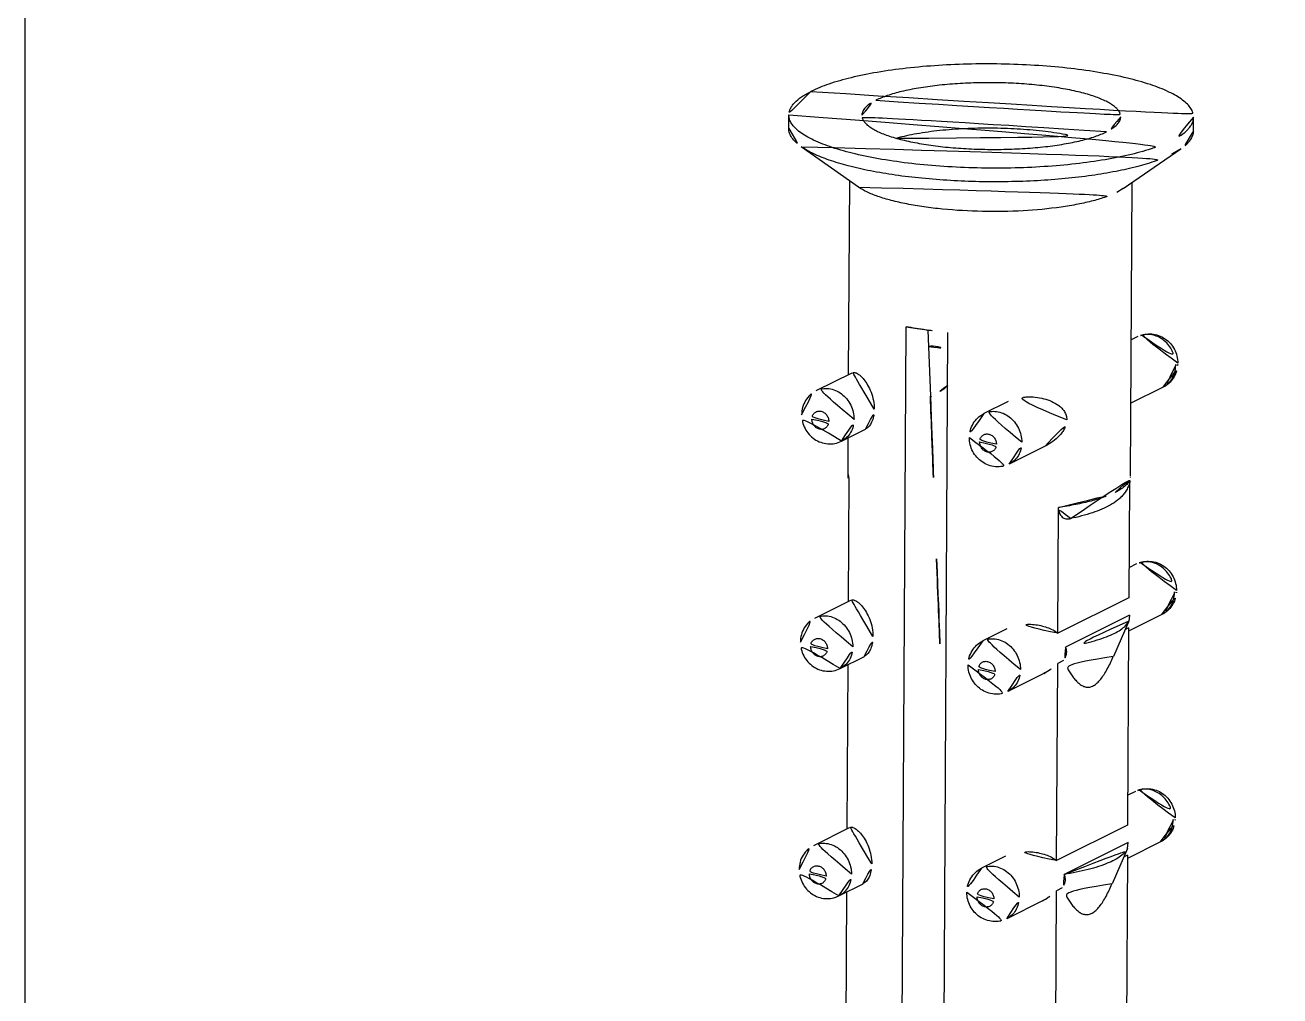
# Model space of a CAD drawing. Extents: x 16296660632 to 16296679688, y -37409620961 to -37409616551.
# Drawn here: x 16296678870.22 to 16296678896.88, y -37409618214.9 to -37409618194.27 of the extents above; entities that cross this region are included whole.
import ezdxf

# ---------------------------------------------------------------- set-up
doc = ezdxf.new("R2010")
doc.units = 0
doc.header["$LTSCALE"] = 10
doc.header["$MEASUREMENT"] = 0
doc.layers.get('0').update_dxf_attribs({"linetype": 'CONTINUOUS'})
doc.layers.add('02___PRT_ALL_AXES', color=7, linetype='CONTINUOUS')

msp = doc.modelspace()

# ---------------------------------------------------------------- linework, layer by layer
at = {"color": 7, "linetype": 'Continuous'}
for p, q in [((16296678888.76742, -37409618229.954567), (16296678888.931959, -37409618200.677437)), ((16296678889.396561, -37409618200.75206), (16296678889.44961, -37409618202.156441)), ((16296678889.658251, -37409618230.076271), (16296678889.82279, -37409618200.799133)), ((16296678887.700069, -37409618203.818047), (16296678887.71957, -37409618203.907249)), ((16296678893.699961, -37409618203.852501), (16296678893.69997, -37409618203.851768)), ((16296678893.67728, -37409618206.8078), (16296678892.32143, -37409618207.485527)), ((16296678893.662571, -37409618206.931252), (16296678893.337391, -37409618207.682632)), ((16296678893.67728, -37409618206.8078), (16296678893.66255, -37409618206.931419)), ((16296678893.661831, -37409618207.078377), (16296678893.58152, -37409618207.11853)), ((16296678892.27549, -37409618207.771362), (16296678892.155109, -37409618207.831543)), ((16296678893.650129, -37409618211.639008), (16296678892.294279, -37409618212.316742)), ((16296678893.63542, -37409618211.762466), (16296678893.31024, -37409618212.51384)), ((16296678893.635401, -37409618211.762627), (16296678893.650129, -37409618211.639008)), ((16296678893.63468, -37409618211.909599), (16296678893.554371, -37409618211.949753)), ((16296678892.248329, -37409618212.602577), (16296678892.12796, -37409618212.66275))]:
    msp.add_line(p, q, dxfattribs=at)
msp.add_lwpolyline([(16296678923.53351, -37409618236.763138), (16296678870.21714, -37409618236.763138), (16296678870.21714, -37409618154.423431), (16296678923.53351, -37409618154.423431)], close=True)
for centre, radius, start, end in [((16296678894.05932, -37409618201.288933), 0.447859, 105.0907784, 116.5407124), ((16296678894.02944, -37409618201.494537), 0.632541, 359.6900716, 3.3253834), ((16296678894.10117, -37409618201.448112), 0.604471, 354.7316924, 359.6765207), ((16296678893.498529, -37409618203.850563), 0.201441, 350.7530369, 359.4483311), ((16296680865.86788, -37409618129.332687), 1977.757652, 182.210250721, 182.346745411), ((16296678894.032169, -37409618206.120132), 0.447859, 105.0907784, 116.5407124), ((16296678894.002291, -37409618206.325737), 0.632541, 359.6900716, 3.3253834), ((16296678894.074011, -37409618206.27932), 0.604471, 354.7316924, 359.6765207), ((16296678894.00502, -37409618210.951347), 0.447859, 105.0907784, 116.5407124), ((16296678893.97513, -37409618211.156952), 0.632541, 359.6900716, 3.3253834), ((16296678894.04686, -37409618211.110527), 0.604471, 354.7316924, 359.6765207)]:
    msp.add_arc(centre, radius, start, end, dxfattribs=at)
for points, knots in [([(16296678888.293119, -37409618195.866943), (16296678888.37101, -37409618195.828003), (16296678888.55048, -37409618195.757294), (16296678888.85252, -37409618195.672821), (16296678889.20647, -37409618195.602188), (16296678889.60268, -37409618195.547478), (16296678890.03039, -37409618195.510353), (16296678890.4778, -37409618195.491898), (16296678890.93256, -37409618195.492683), (16296678891.382059, -37409618195.512657), (16296678891.8139, -37409618195.551277), (16296678892.216141, -37409618195.607391), (16296678892.577829, -37409618195.679314), (16296678892.889099, -37409618195.764954), (16296678893.11117, -37409618195.849648), (16296678893.25522, -37409618195.924728), (16296678893.339861, -37409618195.979767), (16296678893.406851, -37409618196.036507), (16296678893.455811, -37409618196.094933), (16296678893.486099, -37409618196.155167), (16296678893.49297, -37409618196.197151), (16296678893.492861, -37409618196.217087)], [0, 0, 0, 0, 0.047875552, 0.105682441, 0.172286466, 0.246166262, 0.32549361, 0.408250515, 0.492298473, 0.575455552, 0.655569983, 0.730594545, 0.798663888, 0.858182694, 0.907945264, 0.92896365, 0.947396828, 0.963346738, 0.977068785, 0.989033275, 1, 1, 1, 1]), ([(16296678887.992979, -37409618196.186096), (16296678887.993139, -37409618196.1577), (16296678888.009029, -37409618196.095787), (16296678888.07173, -37409618196.012589), (16296678888.168989, -37409618195.934227), (16296678888.248421, -37409618195.889282), (16296678888.293119, -37409618195.866943)], [0, 0, 0, 0, 0.186145526, 0.403764732, 0.672393075, 1, 1, 1, 1]), ([(16296678893.192711, -37409618196.536247), (16296678893.11483, -37409618196.575188), (16296678892.93536, -37409618196.645897), (16296678892.63332, -37409618196.73037), (16296678892.27936, -37409618196.80101), (16296678891.88316, -37409618196.855721), (16296678891.455441, -37409618196.892853), (16296678891.00803, -37409618196.911301), (16296678890.55328, -37409618196.910507), (16296678890.103781, -37409618196.890533), (16296678889.67194, -37409618196.851913), (16296678889.269699, -37409618196.795799), (16296678888.908001, -37409618196.723877), (16296678888.596741, -37409618196.638237), (16296678888.37467, -37409618196.553543), (16296678888.23061, -37409618196.47847), (16296678888.145969, -37409618196.423431), (16296678888.078991, -37409618196.366676), (16296678888.030029, -37409618196.308273), (16296678887.999741, -37409618196.248032), (16296678887.992861, -37409618196.206039), (16296678887.992979, -37409618196.186096)], [0, 0, 0, 0, 0.047875552, 0.105682441, 0.172286466, 0.246166262, 0.32549361, 0.408250515, 0.492298473, 0.575455552, 0.655569983, 0.730594545, 0.798663888, 0.858182694, 0.907945264, 0.92896365, 0.947396828, 0.963346738, 0.977068785, 0.989033275, 1, 1, 1, 1]), ([(16296678893.492861, -37409618196.217087), (16296678893.492701, -37409618196.245491), (16296678893.47681, -37409618196.307404), (16296678893.41411, -37409618196.39061), (16296678893.316851, -37409618196.468964), (16296678893.23741, -37409618196.513924), (16296678893.192711, -37409618196.536247)], [0, 0, 0, 0, 0.186145526, 0.403764732, 0.672393075, 1, 1, 1, 1]), ([(16296678888.73522, -37409618196.671783), (16296678888.874769, -37409618196.634338), (16296678889.177691, -37409618196.570534), (16296678889.661289, -37409618196.505127), (16296678890.18918, -37409618196.465927), (16296678890.73962, -37409618196.454689), (16296678891.28998, -37409618196.471931), (16296678891.817631, -37409618196.516876), (16296678892.30084, -37409618196.58754), (16296678892.60334, -37409618196.654633), (16296678892.74264, -37409618196.693604)], [0, 0, 0, 0, 0.10723184, 0.229384911, 0.361946773, 0.499860382, 0.637792109, 0.770408355, 0.892646223, 1, 1, 1, 1]), ([(16296678888.931959, -37409618200.677437), (16296678889.07329, -37409618200.705231), (16296678889.369419, -37409618200.753288), (16296678889.667601, -37409618200.785767), (16296678889.82279, -37409618200.799133)], [0, 0, 0, 0, 0.480442195, 1, 1, 1, 1]), ([(16296678894.705629, -37409618201.45153), (16296678894.70591, -37409618201.400917), (16296678894.693729, -37409618201.29908), (16296678894.63936, -37409618201.15554), (16296678894.552271, -37409618201.029083), (16296678894.43749, -37409618200.927544), (16296678894.30146, -37409618200.85778), (16296678894.152399, -37409618200.825272), (16296678894.00037, -37409618200.833267), (16296678893.904011, -37409618200.86586), (16296678893.8592, -37409618200.888252)], [0, 0, 0, 0, 0.125412163, 0.251172451, 0.376846193, 0.502210914, 0.627115299, 0.751613101, 0.875868664, 1, 1, 1, 1]), ([(16296678893.94272, -37409618200.856506), (16296678893.981871, -37409618200.845947), (16296678894.06452, -37409618200.835274), (16296678894.190029, -37409618200.851593), (16296678894.311769, -37409618200.898743), (16296678894.46142, -37409618200.999603), (16296678894.60569, -37409618201.184174), (16296678894.655621, -37409618201.366386), (16296678894.66091, -37409618201.45784)], [0, 0, 0, 0, 0.114836293, 0.232872755, 0.355002748, 0.481207114, 0.740522847, 1, 1, 1, 1]), ([(16296678894.395729, -37409618201.961617), (16296678894.438459, -37409618201.940269), (16296678894.518709, -37409618201.886017), (16296678894.6138, -37409618201.776543), (16296678894.678329, -37409618201.6464), (16296678894.698669, -37409618201.551483), (16296678894.703079, -37409618201.503616)], [0, 0, 0, 0, 0.24938222, 0.499005027, 0.74905058, 1, 1, 1, 1]), ([(16296678894.66197, -37409618201.497963), (16296678894.66169, -37409618201.547157), (16296678894.649719, -37409618201.644173), (16296678894.596359, -37409618201.777893), (16296678894.51096, -37409618201.888443), (16296678894.43576, -37409618201.941597), (16296678894.395729, -37409618201.961617)], [0, 0, 0, 0, 0.26305497, 0.516337838, 0.760764768, 1, 1, 1, 1]), ([(16296678886.71504, -37409618202.54657), (16296678886.71534, -37409618202.494171), (16296678886.729561, -37409618202.389076), (16296678886.791821, -37409618202.243187), (16296678886.891411, -37409618202.120041), (16296678886.97838, -37409618202.059753), (16296678887.02494, -37409618202.036484)], [0, 0, 0, 0, 0.250995241, 0.50113091, 0.750689667, 1, 1, 1, 1]), ([(16296678887.827709, -37409618202.646179), (16296678887.82799, -37409618202.594803), (16296678887.81579, -37409618202.490707), (16296678887.76248, -37409618202.342789), (16296678887.67746, -37409618202.210327), (16296678887.566351, -37409618202.102226), (16296678887.4363, -37409618202.02581), (16296678887.295731, -37409618201.98658), (16296678887.15427, -37409618201.987808), (16296678887.065439, -37409618202.016228), (16296678887.02494, -37409618202.036484)], [0, 0, 0, 0, 0.129451959, 0.261224906, 0.393027892, 0.522644409, 0.648310085, 0.769235401, 0.885888901, 1, 1, 1, 1]), ([(16296678889.44961, -37409618202.156441), (16296678889.46051, -37409618202.444382), (16296678889.50423, -37409618203.595932), (16296678889.548321, -37409618204.747467), (16296678889.581739, -37409618205.611053)], [0, 0, 0, 0, 0.250045396, 1, 1, 1, 1]), ([(16296678887.56147, -37409618203.109848), (16296678887.51667, -37409618203.13224), (16296678887.4203, -37409618203.164841), (16296678887.268259, -37409618203.172821), (16296678887.119181, -37409618203.140297), (16296678886.983141, -37409618203.070541), (16296678886.868361, -37409618202.968979), (16296678886.78129, -37409618202.842506), (16296678886.72694, -37409618202.698997), (16296678886.71476, -37409618202.597183), (16296678886.71504, -37409618202.54657)], [0, 0, 0, 0, 0.124126653, 0.248392657, 0.372910641, 0.497833568, 0.623206885, 0.748876612, 0.874606125, 1, 1, 1, 1]), ([(16296678886.933319, -37409618202.639664), (16296678886.93318, -37409618202.665298), (16296678886.942459, -37409618202.717346), (16296678886.98089, -37409618202.785667), (16296678887.03874, -37409618202.836517), (16296678887.10836, -37409618202.862053), (16296678887.179831, -37409618202.857109), (16296678887.240919, -37409618202.821152), (16296678887.280781, -37409618202.760986), (16296678887.28952, -37409618202.712807), (16296678887.28965, -37409618202.688332)], [0, 0, 0, 0, 0.13221819, 0.266285748, 0.397098632, 0.521213565, 0.638908393, 0.75451196, 0.873786294, 1, 1, 1, 1]), ([(16296678887.28965, -37409618202.688332), (16296678887.289801, -37409618202.662689), (16296678887.28051, -37409618202.610626), (16296678887.242081, -37409618202.542313), (16296678887.184231, -37409618202.49147), (16296678887.114611, -37409618202.465942), (16296678887.04314, -37409618202.470879), (16296678886.982059, -37409618202.506844), (16296678886.94219, -37409618202.567001), (16296678886.93346, -37409618202.615173), (16296678886.933319, -37409618202.639664)], [0, 0, 0, 0, 0.13222119, 0.266287333, 0.39709956, 0.521213518, 0.638907507, 0.754510424, 0.873783701, 1, 1, 1, 1]), ([(16296678887.56147, -37409618203.10984), (16296678887.60149, -37409618203.089828), (16296678887.676689, -37409618203.036667), (16296678887.762091, -37409618202.926102), (16296678887.81546, -37409618202.792389), (16296678887.827431, -37409618202.695381), (16296678887.827709, -37409618202.646179)], [0, 0, 0, 0, 0.239235232, 0.483662162, 0.73694503, 1, 1, 1, 1]), ([(16296678890.58828, -37409618202.523247), (16296678890.541719, -37409618202.546516), (16296678890.45475, -37409618202.606819), (16296678890.355169, -37409618202.729958), (16296678890.2929, -37409618202.875847), (16296678890.278681, -37409618202.980949), (16296678890.278379, -37409618203.033348)], [0, 0, 0, 0, 0.249297278, 0.498857891, 0.749003889, 1, 1, 1, 1]), ([(16296678891.391041, -37409618203.132957), (16296678891.391331, -37409618203.081581), (16296678891.379129, -37409618202.977493), (16296678891.325821, -37409618202.829567), (16296678891.240801, -37409618202.697113), (16296678891.12969, -37409618202.589012), (16296678890.99964, -37409618202.512589), (16296678890.85907, -37409618202.473358), (16296678890.717609, -37409618202.474586), (16296678890.62878, -37409618202.503014), (16296678890.58828, -37409618202.523247)], [0, 0, 0, 0, 0.129451958, 0.261224906, 0.393027891, 0.522644409, 0.648310085, 0.769235401, 0.885888901, 1, 1, 1, 1]), ([(16296678890.852989, -37409618203.17511), (16296678890.85314, -37409618203.149467), (16296678890.843849, -37409618203.097412), (16296678890.80542, -37409618203.029091), (16296678890.74757, -37409618202.978249), (16296678890.67795, -37409618202.952721), (16296678890.60648, -37409618202.957657), (16296678890.545389, -37409618202.993607), (16296678890.505529, -37409618203.053772), (16296678890.496799, -37409618203.101952), (16296678890.49666, -37409618203.126427)], [0, 0, 0, 0, 0.132221257, 0.26628734, 0.397099522, 0.521213448, 0.638907473, 0.75451043, 0.873783761, 1, 1, 1, 1]), ([(16296678890.278379, -37409618203.033348), (16296678890.278099, -37409618203.083961), (16296678890.290291, -37409618203.185799), (16296678890.34465, -37409618203.329338), (16296678890.431749, -37409618203.455803), (16296678890.54652, -37409618203.557343), (16296678890.68255, -37409618203.627098), (16296678890.83161, -37409618203.659599), (16296678890.983641, -37409618203.651611), (16296678891.08, -37409618203.619019), (16296678891.124809, -37409618203.596626)], [0, 0, 0, 0, 0.125412162, 0.251172451, 0.376846193, 0.502210914, 0.627115299, 0.751613101, 0.875868664, 1, 1, 1, 1]), ([(16296678890.49666, -37409618203.126427), (16296678890.49651, -37409618203.152077), (16296678890.5058, -37409618203.204132), (16296678890.54423, -37409618203.272453), (16296678890.602079, -37409618203.323303), (16296678890.6717, -37409618203.348824), (16296678890.74317, -37409618203.343887), (16296678890.80426, -37409618203.30793), (16296678890.84412, -37409618203.247757), (16296678890.85285, -37409618203.199577), (16296678890.852989, -37409618203.17511)], [0, 0, 0, 0, 0.132218383, 0.26628557, 0.397098539, 0.521213399, 0.638908307, 0.754511804, 0.873786469, 1, 1, 1, 1]), ([(16296678891.124809, -37409618203.596619), (16296678891.164829, -37409618203.576607), (16296678891.24003, -37409618203.523453), (16296678891.32543, -37409618203.41288), (16296678891.378799, -37409618203.279167), (16296678891.39077, -37409618203.182159), (16296678891.391041, -37409618203.132957)], [0, 0, 0, 0, 0.239235232, 0.483662162, 0.73694503, 1, 1, 1, 1]), ([(16296678887.700069, -37409618203.818047), (16296678887.700001, -37409618203.830551), (16296678887.701321, -37409618203.880127), (16296678887.709181, -37409618203.929512), (16296678887.71841, -37409618203.965424)], [0, 0, 0, 0, 0.252143014, 1, 1, 1, 1]), ([(16296678892.426559, -37409618204.753761), (16296678892.584921, -37409618204.721237), (16296678892.81152, -37409618204.664642), (16296678893.091619, -37409618204.560448), (16296678893.27136, -37409618204.473297), (16296678893.40493, -37409618204.385094), (16296678893.499269, -37409618204.302292), (16296678893.563391, -37409618204.23101), (16296678893.619061, -37409618204.149712), (16296678893.66357, -37409618204.058571), (16296678893.692869, -37409618203.95816), (16296678893.69977, -37409618203.88765), (16296678893.69997, -37409618203.851768)], [0, 0, 0, 0, 0.288312346, 0.415172977, 0.532420101, 0.643891525, 0.699359369, 0.755882774, 0.814419349, 0.874526973, 0.936014721, 1, 1, 1, 1]), ([(16296678893.37252, -37409618204.199997), (16296678893.41749, -37409618204.177521), (16296678893.498159, -37409618204.132278), (16296678893.599079, -37409618204.054459), (16296678893.66828, -37409618203.972878), (16296678893.69265, -37409618203.91188), (16296678893.697359, -37409618203.882927)], [0, 0, 0, 0, 0.321918083, 0.590635956, 0.812163078, 1, 1, 1, 1]), ([(16296678892.17374, -37409618204.515717), (16296678892.296049, -37409618204.498596), (16296678892.52803, -37409618204.460632), (16296678892.85277, -37409618204.388268), (16296678893.131981, -37409618204.30468), (16296678893.298969, -37409618204.236763), (16296678893.37252, -37409618204.199997)], [0, 0, 0, 0, 0.297801306, 0.56655152, 0.801708571, 1, 1, 1, 1]), ([(16296678892.426531, -37409618204.753777), (16296678892.399969, -37409618204.759247), (16296678892.35894, -37409618204.763412), (16296678892.30518, -37409618204.753754), (16296678892.26606, -37409618204.736473), (16296678892.229601, -37409618204.70591), (16296678892.19874, -37409618204.658791), (16296678892.17775, -37409618204.593452), (16296678892.17359, -37409618204.543243), (16296678892.17374, -37409618204.515717)], [0, 0, 0, 0, 0.1974708, 0.29464256, 0.394971035, 0.505331411, 0.636214856, 0.799643005, 1, 1, 1, 1]), ([(16296678894.67848, -37409618206.282738), (16296678894.678761, -37409618206.232132), (16296678894.666571, -37409618206.130287), (16296678894.612209, -37409618205.986763), (16296678894.52511, -37409618205.860291), (16296678894.410339, -37409618205.758743), (16296678894.274309, -37409618205.689003), (16296678894.12525, -37409618205.656487), (16296678893.973221, -37409618205.664467), (16296678893.87685, -37409618205.697067), (16296678893.83205, -37409618205.719467)], [0, 0, 0, 0, 0.125412163, 0.251172451, 0.376846193, 0.502210914, 0.627115299, 0.751613101, 0.875868664, 1, 1, 1, 1]), ([(16296678893.915569, -37409618205.687721), (16296678893.95471, -37409618205.67717), (16296678894.037371, -37409618205.666473), (16296678894.16287, -37409618205.6828), (16296678894.284611, -37409618205.729942), (16296678894.434271, -37409618205.830811), (16296678894.578541, -37409618206.015381), (16296678894.62846, -37409618206.197601), (16296678894.63376, -37409618206.289047)], [0, 0, 0, 0, 0.114836293, 0.232872755, 0.355002748, 0.481207114, 0.740522847, 1, 1, 1, 1]), ([(16296678894.36858, -37409618206.792839), (16296678894.41131, -37409618206.771477), (16296678894.49156, -37409618206.717232), (16296678894.586651, -37409618206.60775), (16296678894.65118, -37409618206.477608), (16296678894.67152, -37409618206.382683), (16296678894.67593, -37409618206.334824)], [0, 0, 0, 0, 0.24938222, 0.499005027, 0.74905058, 1, 1, 1, 1]), ([(16296678894.634821, -37409618206.32917), (16296678894.634541, -37409618206.378372), (16296678894.62257, -37409618206.47538), (16296678894.56921, -37409618206.609093), (16296678894.483801, -37409618206.719658), (16296678894.408609, -37409618206.77282), (16296678894.36858, -37409618206.792831)], [0, 0, 0, 0, 0.26305497, 0.516337838, 0.760764768, 1, 1, 1, 1]), ([(16296678886.687889, -37409618207.377777), (16296678886.68819, -37409618207.325394), (16296678886.70241, -37409618207.220291), (16296678886.764669, -37409618207.074387), (16296678886.86426, -37409618206.951248), (16296678886.951229, -37409618206.890953), (16296678886.997789, -37409618206.867683)], [0, 0, 0, 0, 0.250995241, 0.50113091, 0.750689667, 1, 1, 1, 1]), ([(16296678887.80055, -37409618207.477386), (16296678887.80084, -37409618207.42601), (16296678887.788639, -37409618207.321922), (16296678887.735319, -37409618207.174004), (16296678887.650311, -37409618207.041542), (16296678887.5392, -37409618206.933441), (16296678887.409149, -37409618206.857033), (16296678887.268579, -37409618206.817787), (16296678887.127119, -37409618206.819023), (16296678887.03829, -37409618206.847427), (16296678886.997789, -37409618206.867691)], [0, 0, 0, 0, 0.129451959, 0.261224906, 0.393027892, 0.522644409, 0.648310085, 0.769235401, 0.885888901, 1, 1, 1, 1]), ([(16296678893.662479, -37409618206.931419), (16296678893.64925, -37409618206.961967), (16296678893.60643, -37409618207.023773), (16296678893.513069, -37409618207.104469), (16296678893.386841, -37409618207.181534), (16296678893.22876, -37409618207.254333), (16296678893.040319, -37409618207.32222), (16296678892.736879, -37409618207.409142), (16296678892.49251, -37409618207.457672), (16296678892.32143, -37409618207.485527)], [0, 0, 0, 0, 0.067093248, 0.148631885, 0.247367668, 0.364164632, 0.498855896, 0.650665362, 1, 1, 1, 1]), ([(16296678887.534321, -37409618207.941063), (16296678887.489519, -37409618207.963463), (16296678887.39315, -37409618207.996048), (16296678887.24111, -37409618208.004044), (16296678887.09203, -37409618207.971519), (16296678886.95599, -37409618207.901749), (16296678886.841209, -37409618207.800194), (16296678886.754141, -37409618207.673721), (16296678886.699789, -37409618207.530197), (16296678886.687611, -37409618207.428383), (16296678886.687889, -37409618207.377777)], [0, 0, 0, 0, 0.124126653, 0.248392657, 0.372910641, 0.497833568, 0.623206885, 0.748876612, 0.874606125, 1, 1, 1, 1]), ([(16296678886.90617, -37409618207.470863), (16296678886.906019, -37409618207.496513), (16296678886.91531, -37409618207.548561), (16296678886.953739, -37409618207.616882), (16296678887.011589, -37409618207.667717), (16296678887.081209, -37409618207.69326), (16296678887.152679, -37409618207.688316), (16296678887.21376, -37409618207.652359), (16296678887.25363, -37409618207.592201), (16296678887.26236, -37409618207.544022), (16296678887.262501, -37409618207.519539)], [0, 0, 0, 0, 0.132221131, 0.266287173, 0.397099323, 0.521213199, 0.638907094, 0.754510036, 0.873782984, 1, 1, 1, 1]), ([(16296678887.262501, -37409618207.519539), (16296678887.26265, -37409618207.493896), (16296678887.253361, -37409618207.441841), (16296678887.21493, -37409618207.373528), (16296678887.15708, -37409618207.322678), (16296678887.08746, -37409618207.29715), (16296678887.015989, -37409618207.302094), (16296678886.954901, -37409618207.338043), (16296678886.915039, -37409618207.398209), (16296678886.906309, -37409618207.446388), (16296678886.90617, -37409618207.470863)], [0, 0, 0, 0, 0.13222119, 0.266287333, 0.39709956, 0.521213518, 0.638907507, 0.754510424, 0.873783701, 1, 1, 1, 1]), ([(16296678890.561119, -37409618207.354462), (16296678890.51457, -37409618207.377731), (16296678890.427601, -37409618207.438026), (16296678890.328011, -37409618207.561157), (16296678890.265751, -37409618207.707069), (16296678890.25153, -37409618207.812157), (16296678890.25123, -37409618207.864563)], [0, 0, 0, 0, 0.249297278, 0.498857891, 0.749003889, 1, 1, 1, 1]), ([(16296678891.36389, -37409618207.964157), (16296678891.36418, -37409618207.912788), (16296678891.35198, -37409618207.808701), (16296678891.29866, -37409618207.660767), (16296678891.21365, -37409618207.52832), (16296678891.102539, -37409618207.420219), (16296678890.97249, -37409618207.343803), (16296678890.831921, -37409618207.304573), (16296678890.69046, -37409618207.305794), (16296678890.601629, -37409618207.334213), (16296678890.561131, -37409618207.354469)], [0, 0, 0, 0, 0.129451958, 0.261224906, 0.393027891, 0.522644409, 0.648310085, 0.769235401, 0.885888901, 1, 1, 1, 1]), ([(16296678892.32143, -37409618207.485527), (16296678892.330629, -37409618207.50502), (16296678892.345369, -37409618207.548073), (16296678892.34815, -37409618207.620949), (16296678892.324921, -37409618207.699173), (16296678892.294029, -37409618207.747673), (16296678892.27549, -37409618207.771362)], [0, 0, 0, 0, 0.211627653, 0.441487896, 0.704516923, 1, 1, 1, 1]), ([(16296678887.534321, -37409618207.941048), (16296678887.574341, -37409618207.921043), (16296678887.64954, -37409618207.867867), (16296678887.73494, -37409618207.757317), (16296678887.788309, -37409618207.623596), (16296678887.80028, -37409618207.526604), (16296678887.80055, -37409618207.477386)], [0, 0, 0, 0, 0.239235232, 0.483662162, 0.73694503, 1, 1, 1, 1]), ([(16296678893.335251, -37409618207.687592), (16296678893.29673, -37409618207.776672), (16296678893.236349, -37409618207.905502), (16296678893.143669, -37409618208.063957), (16296678893.07239, -37409618208.164963), (16296678892.997681, -37409618208.247009), (16296678892.919701, -37409618208.305817), (16296678892.838921, -37409618208.337402), (16296678892.7586, -37409618208.338638), (16296678892.68359, -37409618208.313377), (16296678892.61459, -37409618208.268288), (16296678892.5502, -37409618208.208199), (16296678892.46718, -37409618208.109444), (16296678892.373211, -37409618207.963364), (16296678892.30764, -37409618207.837593), (16296678892.27549, -37409618207.771362)], [0, 0, 0, 0, 0.173087809, 0.253248541, 0.327149648, 0.39319113, 0.450410232, 0.499910326, 0.545212741, 0.590633428, 0.638989322, 0.691185098, 0.747191114, 0.868708797, 1, 1, 1, 1]), ([(16296678890.25123, -37409618207.864563), (16296678890.25095, -37409618207.915169), (16296678890.26313, -37409618208.017014), (16296678890.317499, -37409618208.160553), (16296678890.404591, -37409618208.28701), (16296678890.519369, -37409618208.388557), (16296678890.655399, -37409618208.458313), (16296678890.804461, -37409618208.490807), (16296678890.95649, -37409618208.482826), (16296678891.052851, -37409618208.450233), (16296678891.09766, -37409618208.427834)], [0, 0, 0, 0, 0.125412163, 0.251172451, 0.376846193, 0.502210914, 0.627115299, 0.751613101, 0.875868664, 1, 1, 1, 1]), ([(16296678890.469509, -37409618207.957642), (16296678890.46936, -37409618207.983276), (16296678890.478649, -37409618208.035339), (16296678890.51708, -37409618208.103661), (16296678890.57493, -37409618208.154503), (16296678890.64455, -37409618208.180038), (16296678890.716021, -37409618208.175087), (16296678890.7771, -37409618208.139137), (16296678890.816971, -37409618208.078979), (16296678890.825701, -37409618208.0308), (16296678890.82584, -37409618208.006317)], [0, 0, 0, 0, 0.13222205, 0.266287787, 0.397099981, 0.521213768, 0.638907688, 0.75451057, 0.873783815, 1, 1, 1, 1]), ([(16296678890.82584, -37409618208.006317), (16296678890.825979, -37409618207.980667), (16296678890.81669, -37409618207.928619), (16296678890.778271, -37409618207.860313), (16296678890.720421, -37409618207.809464), (16296678890.650789, -37409618207.783928), (16296678890.579321, -37409618207.788857), (16296678890.51824, -37409618207.824821), (16296678890.47838, -37409618207.884987), (16296678890.469641, -37409618207.933167), (16296678890.469509, -37409618207.957642)], [0, 0, 0, 0, 0.132221257, 0.26628734, 0.397099522, 0.521213448, 0.638907473, 0.75451043, 0.873783761, 1, 1, 1, 1]), ([(16296678891.09766, -37409618208.427834), (16296678891.13768, -37409618208.407806), (16296678891.212879, -37409618208.354652), (16296678891.298281, -37409618208.244087), (16296678891.35165, -37409618208.110367), (16296678891.363621, -37409618208.013367), (16296678891.36389, -37409618207.964157)], [0, 0, 0, 0, 0.239235232, 0.483662162, 0.73694503, 1, 1, 1, 1]), ([(16296678894.651331, -37409618211.113953), (16296678894.651609, -37409618211.063339), (16296678894.63942, -37409618210.961487), (16296678894.58506, -37409618210.817963), (16296678894.497959, -37409618210.691498), (16296678894.38319, -37409618210.589951), (16296678894.24715, -37409618210.520203), (16296678894.098101, -37409618210.487694), (16296678893.94607, -37409618210.495682), (16296678893.849701, -37409618210.528267), (16296678893.804899, -37409618210.550667)], [0, 0, 0, 0, 0.125412163, 0.251172451, 0.376846193, 0.502210914, 0.627115299, 0.751613101, 0.875868664, 1, 1, 1, 1]), ([(16296678893.88842, -37409618210.518929), (16296678893.927561, -37409618210.508377), (16296678894.01022, -37409618210.497688), (16296678894.135719, -37409618210.514008), (16296678894.25746, -37409618210.561157), (16296678894.40712, -37409618210.662018), (16296678894.55139, -37409618210.846603), (16296678894.601311, -37409618211.028809), (16296678894.606609, -37409618211.120262)], [0, 0, 0, 0, 0.114836293, 0.232872755, 0.355002748, 0.481207114, 0.740522847, 1, 1, 1, 1]), ([(16296678894.341431, -37409618211.624046), (16296678894.384159, -37409618211.602692), (16296678894.464411, -37409618211.548439), (16296678894.5595, -37409618211.438957), (16296678894.624029, -37409618211.308823), (16296678894.644369, -37409618211.213898), (16296678894.648781, -37409618211.166031)], [0, 0, 0, 0, 0.24938222, 0.499005027, 0.74905058, 1, 1, 1, 1]), ([(16296678894.60767, -37409618211.160378), (16296678894.607389, -37409618211.209587), (16296678894.595421, -37409618211.306587), (16296678894.542061, -37409618211.440308), (16296678894.45665, -37409618211.550873), (16296678894.381451, -37409618211.604027), (16296678894.341431, -37409618211.624039)], [0, 0, 0, 0, 0.26305497, 0.516337838, 0.760764768, 1, 1, 1, 1]), ([(16296678886.66074, -37409618212.208992), (16296678886.661039, -37409618212.156593), (16296678886.675261, -37409618212.051498), (16296678886.73752, -37409618211.905609), (16296678886.837111, -37409618211.782463), (16296678886.92408, -37409618211.722168), (16296678886.970631, -37409618211.698891)], [0, 0, 0, 0, 0.250995241, 0.50113091, 0.750689667, 1, 1, 1, 1]), ([(16296678887.773399, -37409618212.308594), (16296678887.773689, -37409618212.257233), (16296678887.76149, -37409618212.15313), (16296678887.70817, -37409618212.005203), (16296678887.623159, -37409618211.872749), (16296678887.512051, -37409618211.764664), (16296678887.382, -37409618211.688232), (16296678887.24143, -37409618211.649002), (16296678887.09997, -37409618211.65023), (16296678887.011141, -37409618211.67865), (16296678886.97064, -37409618211.698898)], [0, 0, 0, 0, 0.129451959, 0.261224906, 0.393027892, 0.522644409, 0.648310085, 0.769235401, 0.885888901, 1, 1, 1, 1]), ([(16296678892.294279, -37409618212.316742), (16296678892.465361, -37409618212.288887), (16296678892.709721, -37409618212.240349), (16296678893.01317, -37409618212.153427), (16296678893.201611, -37409618212.085541), (16296678893.35969, -37409618212.012733), (16296678893.48592, -37409618211.935677), (16296678893.579281, -37409618211.854973), (16296678893.622101, -37409618211.793167), (16296678893.63533, -37409618211.762627)], [0, 0, 0, 0, 0.349334638, 0.501144104, 0.635835368, 0.752632332, 0.851368115, 0.932906752, 1, 1, 1, 1]), ([(16296678887.50717, -37409618212.77227), (16296678887.46236, -37409618212.794662), (16296678887.365999, -37409618212.827263), (16296678887.213949, -37409618212.835243), (16296678887.06488, -37409618212.802727), (16296678886.928841, -37409618212.732964), (16296678886.81406, -37409618212.631401), (16296678886.72699, -37409618212.504929), (16296678886.67263, -37409618212.36142), (16296678886.66046, -37409618212.259598), (16296678886.66074, -37409618212.208992)], [0, 0, 0, 0, 0.124126653, 0.248392657, 0.372910641, 0.497833568, 0.623206885, 0.748876612, 0.874606125, 1, 1, 1, 1]), ([(16296678887.23535, -37409618212.350754), (16296678887.235491, -37409618212.325111), (16296678887.2262, -37409618212.273048), (16296678887.18778, -37409618212.204727), (16296678887.129919, -37409618212.153893), (16296678887.060301, -37409618212.128357), (16296678886.988831, -37409618212.133301), (16296678886.92775, -37409618212.169258), (16296678886.88789, -37409618212.229424), (16296678886.87915, -37409618212.277603), (16296678886.879021, -37409618212.302078)], [0, 0, 0, 0, 0.13222119, 0.266287333, 0.39709956, 0.521213518, 0.638907507, 0.754510424, 0.873783701, 1, 1, 1, 1]), ([(16296678890.53397, -37409618212.185669), (16296678890.487419, -37409618212.208946), (16296678890.40045, -37409618212.269234), (16296678890.300859, -37409618212.39238), (16296678890.2386, -37409618212.538277), (16296678890.224369, -37409618212.643372), (16296678890.224079, -37409618212.69577)], [0, 0, 0, 0, 0.249297278, 0.498857891, 0.749003889, 1, 1, 1, 1]), ([(16296678891.33674, -37409618212.795372), (16296678891.33703, -37409618212.744003), (16296678891.324829, -37409618212.639908), (16296678891.271509, -37409618212.491982), (16296678891.186501, -37409618212.359528), (16296678891.07539, -37409618212.251427), (16296678890.945339, -37409618212.175011), (16296678890.80477, -37409618212.13578), (16296678890.663309, -37409618212.137009), (16296678890.57448, -37409618212.165428), (16296678890.533979, -37409618212.185677)], [0, 0, 0, 0, 0.129451958, 0.261224906, 0.393027891, 0.522644409, 0.648310085, 0.769235401, 0.885888901, 1, 1, 1, 1]), ([(16296678886.879021, -37409618212.302078), (16296678886.87887, -37409618212.327721), (16296678886.888161, -37409618212.379784), (16296678886.92659, -37409618212.44809), (16296678886.98444, -37409618212.498932), (16296678887.05406, -37409618212.524467), (16296678887.12553, -37409618212.519531), (16296678887.186609, -37409618212.483566), (16296678887.22648, -37409618212.423409), (16296678887.23521, -37409618212.375229), (16296678887.23535, -37409618212.350754)], [0, 0, 0, 0, 0.13222119, 0.266287333, 0.39709956, 0.521213518, 0.638907507, 0.754510424, 0.873783701, 1, 1, 1, 1]), ([(16296678887.50717, -37409618212.772263), (16296678887.54719, -37409618212.752243), (16296678887.622391, -37409618212.699089), (16296678887.70779, -37409618212.588516), (16296678887.76116, -37409618212.454811), (16296678887.77313, -37409618212.357803), (16296678887.773399, -37409618212.308594)], [0, 0, 0, 0, 0.239235232, 0.483662162, 0.73694503, 1, 1, 1, 1]), ([(16296678892.294279, -37409618212.316742), (16296678892.303471, -37409618212.336212), (16296678892.318199, -37409618212.379257), (16296678892.32102, -37409618212.452133), (16296678892.297779, -37409618212.530373), (16296678892.26687, -37409618212.578888), (16296678892.248329, -37409618212.602577)], [0, 0, 0, 0, 0.211465199, 0.441327156, 0.704593952, 1, 1, 1, 1]), ([(16296678893.3081, -37409618212.518806), (16296678893.269581, -37409618212.607887), (16296678893.2092, -37409618212.736717), (16296678893.11651, -37409618212.895172), (16296678893.045231, -37409618212.99617), (16296678892.97053, -37409618213.078217), (16296678892.89255, -37409618213.137032), (16296678892.811769, -37409618213.168617), (16296678892.731449, -37409618213.169853), (16296678892.656441, -37409618213.144577), (16296678892.58744, -37409618213.099503), (16296678892.52305, -37409618213.039413), (16296678892.440029, -37409618212.940651), (16296678892.34605, -37409618212.794563), (16296678892.280491, -37409618212.668793), (16296678892.248329, -37409618212.602577)], [0, 0, 0, 0, 0.173087809, 0.253248541, 0.327149648, 0.39319113, 0.450410232, 0.499910326, 0.545212741, 0.590633428, 0.638989322, 0.691185098, 0.747191114, 0.868708797, 1, 1, 1, 1]), ([(16296678890.224079, -37409618212.69577), (16296678890.223789, -37409618212.746384), (16296678890.235979, -37409618212.848221), (16296678890.29034, -37409618212.991753), (16296678890.377439, -37409618213.118217), (16296678890.49222, -37409618213.219757), (16296678890.62825, -37409618213.289513), (16296678890.777309, -37409618213.322021), (16296678890.92934, -37409618213.314034), (16296678891.0257, -37409618213.281441), (16296678891.070511, -37409618213.259048)], [0, 0, 0, 0, 0.125412162, 0.251172451, 0.376846193, 0.502210914, 0.627115299, 0.751613101, 0.875868664, 1, 1, 1, 1]), ([(16296678890.44236, -37409618212.788849), (16296678890.442209, -37409618212.814499), (16296678890.4515, -37409618212.866547), (16296678890.489929, -37409618212.934868), (16296678890.547779, -37409618212.98571), (16296678890.617399, -37409618213.011253), (16296678890.688869, -37409618213.00631), (16296678890.74995, -37409618212.970352), (16296678890.78982, -37409618212.910187), (16296678890.79855, -37409618212.862007), (16296678890.798691, -37409618212.837532)], [0, 0, 0, 0, 0.132221257, 0.26628734, 0.397099522, 0.521213448, 0.638907473, 0.75451043, 0.873783761, 1, 1, 1, 1]), ([(16296678890.798691, -37409618212.837532), (16296678890.79883, -37409618212.81189), (16296678890.789539, -37409618212.759827), (16296678890.75112, -37409618212.691513), (16296678890.69326, -37409618212.640671), (16296678890.62364, -37409618212.615143), (16296678890.55217, -37409618212.620079), (16296678890.491091, -37409618212.656036), (16296678890.451229, -37409618212.716187), (16296678890.44249, -37409618212.764374), (16296678890.44236, -37409618212.788849)], [0, 0, 0, 0, 0.132221257, 0.26628734, 0.397099522, 0.521213448, 0.638907473, 0.75451043, 0.873783761, 1, 1, 1, 1]), ([(16296678891.070499, -37409618213.259041), (16296678891.110531, -37409618213.239021), (16296678891.18573, -37409618213.18586), (16296678891.27113, -37409618213.075302), (16296678891.324499, -37409618212.941589), (16296678891.33646, -37409618212.844582), (16296678891.33674, -37409618212.795372)], [0, 0, 0, 0, 0.239235232, 0.483662162, 0.73694503, 1, 1, 1, 1])]:
    msp.add_open_spline(points, degree=3, knots=knots, dxfattribs=at)
at = {"layer": '02___PRT_ALL_AXES', "color": 7, "linetype": 'Continuous'}
for p, q in [((16296678886.44136, -37409618196.467308), (16296678886.442989, -37409618196.177429)), ((16296678895.04122, -37409618196.515633), (16296678895.04285, -37409618196.225761)), ((16296678887.9203, -37409618197.709679), (16296678886.70565, -37409618196.852623)), ((16296678893.54841, -37409618197.74131), (16296678894.77261, -37409618196.897957)), ((16296678894.77261, -37409618196.897957), (16296678894.57188, -37409618197.014763)), ((16296678887.712009, -37409618201.693031), (16296678887.73513, -37409618197.579033)), ((16296678893.69997, -37409618203.851768), (16296678893.735029, -37409618197.612747)), ((16296678893.54841, -37409618197.74131), (16296678893.40836, -37409618197.822792)), ((16296678893.8592, -37409618200.888252), (16296678893.716221, -37409618200.959717)), ((16296678887.02494, -37409618202.036484), (16296678887.78771, -37409618201.655197)), ((16296678889.449989, -37409618202.165863), (16296678889.47044, -37409618202.155632)), ((16296678894.395729, -37409618201.961617), (16296678893.70866, -37409618202.305061)), ((16296678891.10092, -37409618202.266998), (16296678890.58828, -37409618202.523247)), ((16296678887.56147, -37409618203.109848), (16296678888.07427, -37409618202.853523)), ((16296678887.700069, -37409618203.818047), (16296678887.704451, -37409618203.038383)), ((16296678891.88756, -37409618203.215347), (16296678891.124809, -37409618203.596626)), ((16296678887.71957, -37409618203.907249), (16296678887.70492, -37409618206.514221)), ((16296678893.679331, -37409618203.965897), (16296678893.66544, -37409618206.437447)), ((16296678892.15871, -37409618207.190613), (16296678892.17374, -37409618204.515717)), ((16296678893.83205, -37409618205.719467), (16296678893.66901, -37409618205.800957)), ((16296678886.997789, -37409618206.867683), (16296678887.760571, -37409618206.486397)), ((16296678893.66544, -37409618206.437447), (16296678892.15871, -37409618207.190613)), ((16296678894.36858, -37409618206.792839), (16296678893.661449, -37409618207.146301)), ((16296678891.07369, -37409618207.098251), (16296678890.561119, -37409618207.354462)), ((16296678893.661831, -37409618207.078377), (16296678893.638281, -37409618211.268669)), ((16296678887.534321, -37409618207.941063), (16296678888.04701, -37409618207.684776)), ((16296678887.697359, -37409618207.859573), (16296678887.677759, -37409618211.345428)), ((16296678892.131559, -37409618212.021812), (16296678892.155109, -37409618207.831543)), ((16296678891.86043, -37409618208.046547), (16296678891.09766, -37409618208.427834)), ((16296678893.804899, -37409618210.550667), (16296678893.641859, -37409618210.632172)), ((16296678886.970631, -37409618211.698891), (16296678887.733419, -37409618211.317612)), ((16296678893.638281, -37409618211.268669), (16296678892.131559, -37409618212.021812)), ((16296678894.341431, -37409618211.624046), (16296678893.6343, -37409618211.977524)), ((16296678891.046539, -37409618211.929466), (16296678890.53397, -37409618212.185669)), ((16296678893.63468, -37409618211.909599), (16296678893.61113, -37409618216.099876)), ((16296678887.50717, -37409618212.77227), (16296678888.019859, -37409618212.515991)), ((16296678887.6702, -37409618212.690773), (16296678887.65061, -37409618216.176643)), ((16296678892.10441, -37409618216.853027), (16296678892.12796, -37409618212.66275)), ((16296678891.833281, -37409618212.877769), (16296678891.070511, -37409618213.259048))]:
    msp.add_line(p, q, dxfattribs=at)
for points, knots in [([(16296678886.912331, -37409618195.678307), (16296678887.034109, -37409618195.617439), (16296678887.314739, -37409618195.506866), (16296678887.78702, -37409618195.374786), (16296678888.340481, -37409618195.264343), (16296678888.959999, -37409618195.178787), (16296678889.62879, -37409618195.120743), (16296678890.328381, -37409618195.091881), (16296678891.03944, -37409618195.093102), (16296678891.74231, -37409618195.124359), (16296678892.41754, -37409618195.184753), (16296678893.046499, -37409618195.272476), (16296678893.612061, -37409618195.384933), (16296678894.098761, -37409618195.518837), (16296678894.445999, -37409618195.651283), (16296678894.671249, -37409618195.768677), (16296678894.8036, -37409618195.854729), (16296678894.90834, -37409618195.943466), (16296678894.9849, -37409618196.034813), (16296678895.032261, -37409618196.12899), (16296678895.042999, -37409618196.194649), (16296678895.04283, -37409618196.22583)], [0, 0, 0, 0, 0.047875552, 0.105682441, 0.172286466, 0.246166262, 0.32549361, 0.408250515, 0.492298473, 0.575455552, 0.655569983, 0.730594545, 0.798663888, 0.858182694, 0.907945264, 0.92896365, 0.947396828, 0.963346738, 0.977068785, 0.989033275, 1, 1, 1, 1]), ([(16296678886.912331, -37409618195.678307), (16296678886.84243, -37409618195.713249), (16296678886.718361, -37409618195.783493), (16296678886.585131, -37409618195.89064), (16296678886.51055, -37409618195.980186), (16296678886.472139, -37409618196.044952), (16296678886.44861, -37409618196.110764), (16296678886.44313, -37409618196.15554), (16296678886.44301, -37409618196.177361)], [0, 0, 0, 0, 0.327021374, 0.595169581, 0.709531086, 0.81308833, 0.908677352, 1, 1, 1, 1]), ([(16296678886.44301, -37409618196.177361), (16296678886.442829, -37409618196.208549), (16296678886.453581, -37409618196.2742), (16296678886.50094, -37409618196.368393), (16296678886.577499, -37409618196.459732), (16296678886.68224, -37409618196.548462), (16296678886.81459, -37409618196.634521), (16296678887.039829, -37409618196.751907), (16296678887.38707, -37409618196.884354), (16296678887.873779, -37409618197.018257), (16296678888.439341, -37409618197.130707), (16296678889.0683, -37409618197.218452), (16296678889.74353, -37409618197.278831), (16296678890.44639, -37409618197.310089), (16296678891.157459, -37409618197.31131), (16296678891.85705, -37409618197.282463), (16296678892.525841, -37409618197.224411), (16296678893.145361, -37409618197.138847), (16296678893.69882, -37409618197.028397), (16296678894.171089, -37409618196.896317), (16296678894.451719, -37409618196.785759), (16296678894.573509, -37409618196.724876)], [0, 0, 0, 0, 0.010966725, 0.022931215, 0.036653262, 0.052603172, 0.07103635, 0.092054736, 0.141817306, 0.201336112, 0.269405455, 0.344430017, 0.424544448, 0.507701527, 0.591749485, 0.67450639, 0.753833738, 0.827713534, 0.894317559, 0.952124448, 1, 1, 1, 1]), ([(16296678895.04283, -37409618196.22583), (16296678895.0427, -37409618196.247658), (16296678895.03722, -37409618196.292427), (16296678895.013691, -37409618196.358238), (16296678894.975281, -37409618196.422997), (16296678894.900709, -37409618196.51255), (16296678894.767481, -37409618196.619698), (16296678894.6434, -37409618196.689949), (16296678894.573509, -37409618196.724876)], [0, 0, 0, 0, 0.091322648, 0.186911669, 0.290468914, 0.404830419, 0.672978626, 1, 1, 1, 1]), ([(16296678886.44138, -37409618196.467308), (16296678886.4412, -37409618196.500397), (16296678886.45347, -37409618196.570457), (16296678886.506969, -37409618196.670219), (16296678886.592939, -37409618196.766617), (16296678886.66514, -37409618196.824043), (16296678886.70566, -37409618196.852623)], [0, 0, 0, 0, 0.205031678, 0.430850317, 0.69280398, 1, 1, 1, 1]), ([(16296678895.041201, -37409618196.515633), (16296678895.041019, -37409618196.548729), (16296678895.027969, -37409618196.618622), (16296678894.97337, -37409618196.717773), (16296678894.88632, -37409618196.813217), (16296678894.81344, -37409618196.869812), (16296678894.772579, -37409618196.897957)], [0, 0, 0, 0, 0.204978501, 0.430720612, 0.692642825, 1, 1, 1, 1]), ([(16296678886.70566, -37409618196.852623), (16296678886.78624, -37409618196.90947), (16296678886.9795, -37409618197.015953), (16296678887.315929, -37409618197.149246), (16296678887.72287, -37409618197.269791), (16296678888.19216, -37409618197.374802), (16296678888.71442, -37409618197.462013), (16296678889.483179, -37409618197.553787), (16296678890.49147, -37409618197.610657), (16296678891.509069, -37409618197.594597), (16296678892.30629, -37409618197.535431), (16296678892.86409, -37409618197.470207), (16296678893.37768, -37409618197.385101), (16296678893.836611, -37409618197.28199), (16296678894.23143, -37409618197.163139), (16296678894.46771, -37409618197.066833), (16296678894.57188, -37409618197.014763)], [0, 0, 0, 0, 0.036764204, 0.081807141, 0.134746461, 0.194816824, 0.260995282, 0.332068642, 0.483379437, 0.637104275, 0.71113424, 0.781344975, 0.846409165, 0.905141493, 0.956584097, 1, 1, 1, 1]), ([(16296678887.9203, -37409618197.709679), (16296678887.976509, -37409618197.749352), (16296678888.111361, -37409618197.823624), (16296678888.346069, -37409618197.916634), (16296678888.62998, -37409618198.000732), (16296678888.957399, -37409618198.073982), (16296678889.32177, -37409618198.134827), (16296678889.858101, -37409618198.198868), (16296678890.5616, -37409618198.238571), (16296678891.402821, -37409618198.225143), (16296678892.08021, -37409618198.163132), (16296678892.575199, -37409618198.081192), (16296678892.89539, -37409618198.009239), (16296678893.170839, -37409618197.926323), (16296678893.335699, -37409618197.859123), (16296678893.40836, -37409618197.822792)], [0, 0, 0, 0, 0.036767516, 0.081810204, 0.134749936, 0.194824445, 0.26100481, 0.332079068, 0.483395652, 0.637125736, 0.781337576, 0.846404173, 0.905137307, 0.956585436, 1, 1, 1, 1]), ([(16296678889.407511, -37409618201.095108), (16296678889.475809, -37409618201.090813), (16296678889.620211, -37409618201.096527), (16296678889.75926, -37409618201.146469), (16296678889.822029, -37409618201.187286)], [0, 0, 0, 0, 0.477501713, 1, 1, 1, 1]), ([(16296678888.25779, -37409618202.431198), (16296678888.258129, -37409618202.369087), (16296678888.24551, -37409618202.245148), (16296678888.195339, -37409618202.071709), (16296678888.124451, -37409618201.921898), (16296678888.04529, -37409618201.804359), (16296678887.9681, -37409618201.721024), (16296678887.90605, -37409618201.674522), (16296678887.8617, -37409618201.654411), (16296678887.83396, -37409618201.647507), (16296678887.80891, -37409618201.647362), (16296678887.793871, -37409618201.652046), (16296678887.787279, -37409618201.655403)], [0, 0, 0, 0, 0.18893117, 0.376116234, 0.546808373, 0.691114058, 0.805486661, 0.89118125, 0.924681345, 0.95303398, 0.977535423, 1, 1, 1, 1]), ([(16296678889.818489, -37409618201.9245), (16296678889.79146, -37409618201.950462), (16296678889.68445, -37409618202.040733), (16296678889.56188, -37409618202.110191), (16296678889.470381, -37409618202.155678)], [0, 0, 0, 0, 0.268314686, 1, 1, 1, 1]), ([(16296678892.346581, -37409618202.655319), (16296678892.34676, -37409618202.623619), (16296678892.337919, -37409618202.561447), (16296678892.29948, -37409618202.478256), (16296678892.24469, -37409618202.409248), (16296678892.157881, -37409618202.332947), (16296678892.029881, -37409618202.2603), (16296678891.85988, -37409618202.201973), (16296678891.676241, -37409618202.169487), (16296678891.417299, -37409618202.16304), (16296678891.21839, -37409618202.208344), (16296678891.09968, -37409618202.267632)], [0, 0, 0, 0, 0.064032378, 0.124563915, 0.182986521, 0.240724125, 0.357118649, 0.47736229, 0.602344146, 0.732014843, 1, 1, 1, 1]), ([(16296678888.072519, -37409618202.854393), (16296678888.13064, -37409618202.825394), (16296678888.20175, -37409618202.729141), (16296678888.248409, -37409618202.577164), (16296678888.2575, -37409618202.481712), (16296678888.25779, -37409618202.431198)], [0, 0, 0, 0, 0.406658984, 0.683746713, 1, 1, 1, 1]), ([(16296678891.88938, -37409618203.214447), (16296678891.944691, -37409618203.186684), (16296678892.05146, -37409618203.121933), (16296678892.16979, -37409618203.018967), (16296678892.25028, -37409618202.921623), (16296678892.317471, -37409618202.814079), (16296678892.34622, -37409618202.71862), (16296678892.346581, -37409618202.655319)], [0, 0, 0, 0, 0.246450856, 0.494856119, 0.620727925, 0.747907443, 1, 1, 1, 1]), ([(16296678888.230631, -37409618207.262413), (16296678888.23098, -37409618207.200317), (16296678888.218361, -37409618207.076393), (16296678888.168209, -37409618206.902977), (16296678888.09733, -37409618206.753181), (16296678888.01819, -37409618206.635643), (16296678887.94101, -37409618206.552277), (16296678887.87895, -37409618206.505783), (16296678887.83461, -37409618206.485641), (16296678887.80686, -37409618206.478729), (16296678887.781811, -37409618206.478569), (16296678887.766769, -37409618206.483253), (16296678887.76018, -37409618206.486603)], [0, 0, 0, 0, 0.188908674, 0.376073293, 0.54675457, 0.691061789, 0.805447283, 0.891159386, 0.924666629, 0.953027635, 0.977533432, 1, 1, 1, 1]), ([(16296678892.15871, -37409618207.190613), (16296678892.089939, -37409618207.136383), (16296678891.967991, -37409618207.075607), (16296678891.794491, -37409618207.026108), (16296678891.509081, -37409618206.979347), (16296678891.24873, -37409618207.010818), (16296678891.072531, -37409618207.098839)], [0, 0, 0, 0, 0.232176021, 0.353206422, 0.477864579, 1, 1, 1, 1]), ([(16296678888.04537, -37409618207.685593), (16296678888.103491, -37409618207.656593), (16296678888.174589, -37409618207.560364), (16296678888.221251, -37409618207.408371), (16296678888.23035, -37409618207.31292), (16296678888.230631, -37409618207.262413)], [0, 0, 0, 0, 0.406664804, 0.683745555, 1, 1, 1, 1]), ([(16296678891.86199, -37409618208.045776), (16296678891.889021, -37409618208.032211), (16296678891.995239, -37409618207.973587), (16296678892.09256, -37409618207.897774), (16296678892.155109, -37409618207.831543)], [0, 0, 0, 0, 0.249256891, 1, 1, 1, 1]), ([(16296678888.20348, -37409618212.09362), (16296678888.203831, -37409618212.031517), (16296678888.19121, -37409618211.9076), (16296678888.14106, -37409618211.734177), (16296678888.070181, -37409618211.584389), (16296678887.991039, -37409618211.46685), (16296678887.91386, -37409618211.383492), (16296678887.851801, -37409618211.33699), (16296678887.807461, -37409618211.316849), (16296678887.779711, -37409618211.309937), (16296678887.75466, -37409618211.309776), (16296678887.739611, -37409618211.314461), (16296678887.73303, -37409618211.317802)], [0, 0, 0, 0, 0.188908674, 0.376073293, 0.54675457, 0.691061789, 0.805447283, 0.891159386, 0.924666629, 0.953027635, 0.977533432, 1, 1, 1, 1]), ([(16296678892.131559, -37409618212.021812), (16296678892.06279, -37409618211.96759), (16296678891.94084, -37409618211.906822), (16296678891.76733, -37409618211.857323), (16296678891.48193, -37409618211.810562), (16296678891.221569, -37409618211.842033), (16296678891.04538, -37409618211.930054)], [0, 0, 0, 0, 0.232176021, 0.353206422, 0.477864579, 1, 1, 1, 1]), ([(16296678888.018221, -37409618212.516808), (16296678888.07634, -37409618212.487808), (16296678888.14744, -37409618212.391571), (16296678888.194099, -37409618212.239594), (16296678888.203199, -37409618212.144127), (16296678888.20348, -37409618212.09362)], [0, 0, 0, 0, 0.406664804, 0.683745555, 1, 1, 1, 1]), ([(16296678891.834841, -37409618212.876991), (16296678891.86187, -37409618212.863426), (16296678891.96809, -37409618212.804787), (16296678892.065411, -37409618212.728981), (16296678892.12796, -37409618212.66275)], [0, 0, 0, 0, 0.249256891, 1, 1, 1, 1])]:
    msp.add_open_spline(points, degree=3, knots=knots, dxfattribs=at)

doc.saveas('drawing.dxf')
